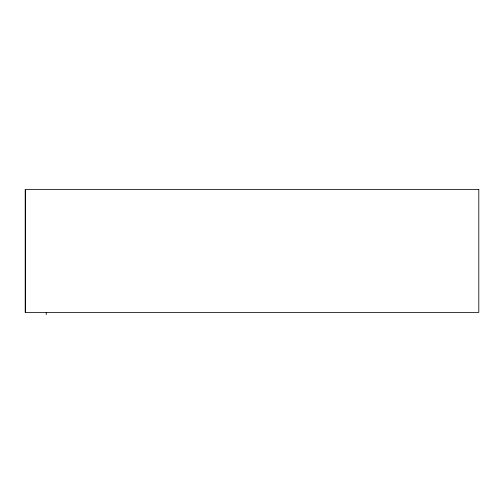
<?xml version="1.0" encoding="UTF-8"?>
<svg xmlns="http://www.w3.org/2000/svg" width="504" height="504" viewBox="0 0 504 504"><rect width="100%" height="100%" fill="white"/><g stroke="black" fill="none" stroke-linecap="round" stroke-linejoin="round"><path stroke-width="0.76" d="M46.236 312.398L46.236 314.609M25.395 190.43L25.395 312.398M478.8 189.391L25.2 189.391L25.2 312.398L478.8 312.398L478.8 189.391"/></g></svg>
